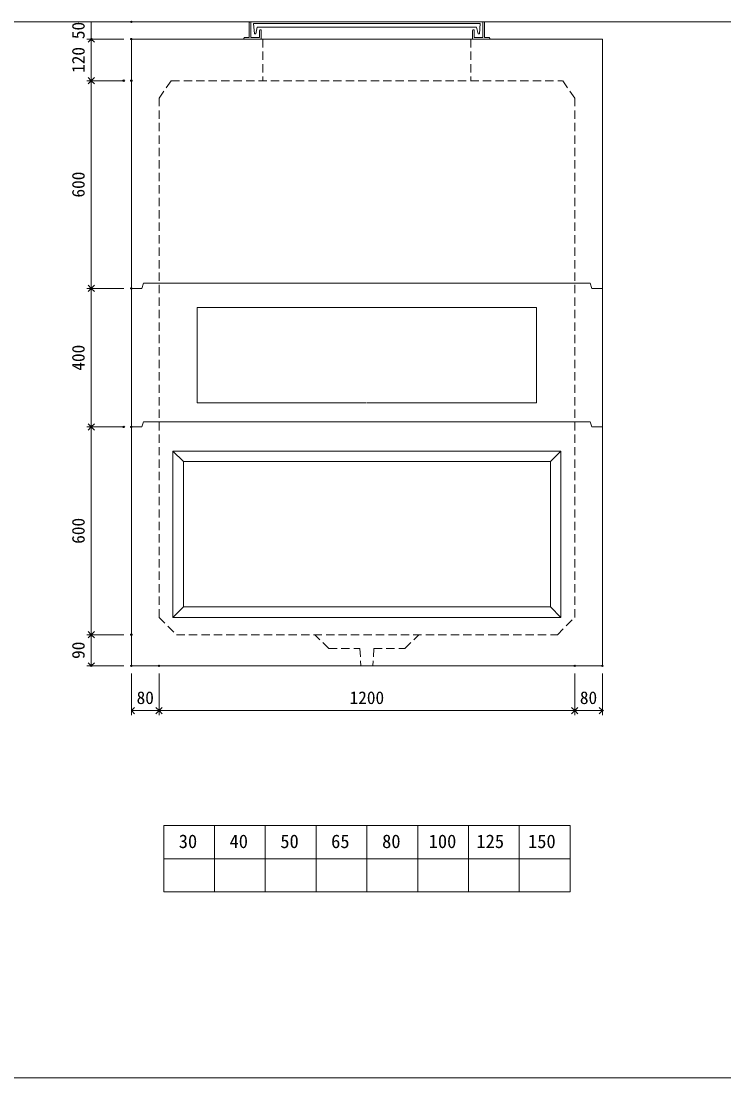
# Model space of a CAD drawing. Units: millimetres, scale not verified. Extents: x -6420 to 6420, y -3038 to 3038.
# Drawn here: x 2362 to 4391, y -2662 to 390 of the extents above; entities that cross this region are included whole.
import ezdxf
from ezdxf.enums import TextEntityAlignment as Align

# ---------------------------------------------------------------- set-up
doc = ezdxf.new("R2010")
doc.units = ezdxf.units.MM
doc.header["$LTSCALE"] = 20
doc.header["$PDMODE"] = 32
doc.header["$PDSIZE"] = 4
doc.linetypes.add('DASHED1', pattern=[1.8, 1.2, -0.6])
doc.linetypes.add('USER2', pattern=[50.8, 31.75, -6.35, 6.35, -6.35])
doc.layers.add('0-1_Defpoints', color=7, linetype='Continuous')
for name, color, linetype, lineweight in [('0-2_waku', 7, 'Continuous', 18), ('0-3_gaikei', 7, 'Continuous', 18), ('0-4_kakure', 7, 'DASHED1', 5), ('0-5_sunpou', 7, 'Continuous', 5), ('0-8_uchigawa', 6, 'Continuous', 18), ('0-A_futa', 3, 'Continuous', 18), ('0-B_GL', 4, 'Continuous', 18), ('0-D_文字１', 7, 'Continuous', 18), ('1-2_uchigawa2', 6, 'USER2', 18)]:
    doc.layers.add(name, color=color, linetype=linetype, lineweight=lineweight)
doc.styles.add('ＭＳ ゴシック', font='')
doc.styles.get('ＭＳ ゴシック').set_extended_font_data('MS Gothic')

# ---------------------------------------------------------------- blocks, each defined once
blk = doc.blocks.new('_Open90')
at = {"layer": '0-5_sunpou'}
blk.add_line((0, 0), (-1, 0), dxfattribs=at)
blk.add_lwpolyline([(-0.5, 0.5), (0, 0), (-0.5, -0.5)], dxfattribs=at)
blk = doc.blocks.new('D60')
at = {"layer": '0-1_Defpoints'}
for p in [(5263.24, 1806.83), (5147.22, 1206.83), (5263.24, 1206.83)]:
    blk.add_point(p, dxfattribs=at)
at = {"layer": '0-5_sunpou'}
for p, q in [((5241.24, 1806.83), (5134.22, 1806.83)), ((5147.22, 1788.83), (5147.22, 1224.83)), ((5241.24, 1206.83), (5134.22, 1206.83))]:
    blk.add_line(p, q, dxfattribs=at)
at = {"layer": '0-5_sunpou', "xscale": 18, "yscale": 18}
for p, rotation in [((5147.22, 1806.83), 90), ((5147.22, 1206.83), 270)]:
    blk.add_blockref('_Open90', p, dxfattribs=dict(at, rotation=rotation))
at = {"layer": '0-5_sunpou', "style": 'ＭＳ ゴシック'}
blk.add_text('600', height=36.66, rotation=90, dxfattribs=at).set_placement((5139.22, 1469.33), align=Align.BOTTOM_LEFT)
blk = doc.blocks.new('D61')
at = {"layer": '0-1_Defpoints'}
for p in [(5263.24, 1206.83), (5147.22, 1116.83), (5263.24, 1116.83)]:
    blk.add_point(p, dxfattribs=at)
at = {"layer": '0-5_sunpou'}
for p, q in [((5241.24, 1206.83), (5134.22, 1206.83)), ((5147.22, 1188.83), (5147.22, 1134.83)), ((5241.24, 1116.83), (5134.22, 1116.83))]:
    blk.add_line(p, q, dxfattribs=at)
at = {"layer": '0-5_sunpou', "xscale": 18, "yscale": 18}
for p, rotation in [((5147.22, 1206.83), 90), ((5147.22, 1116.83), 270)]:
    blk.add_blockref('_Open90', p, dxfattribs=dict(at, rotation=rotation))
at = {"layer": '0-5_sunpou', "style": 'ＭＳ ゴシック'}
blk.add_text('90', height=36.66, rotation=90, dxfattribs=at).set_placement((5139.22, 1136.83), align=Align.BOTTOM_LEFT)
blk = doc.blocks.new('D62')
at = {"layer": '0-1_Defpoints'}
for p in [(5263.24, 1116.83), (5343.24, 1116.83), (5343.24, 987.51)]:
    blk.add_point(p, dxfattribs=at)
at = {"layer": '0-5_sunpou'}
for p, q in [((5263.24, 1094.83), (5263.24, 974.51)), ((5343.24, 1094.83), (5343.24, 974.51)), ((5281.24, 987.51), (5325.24, 987.51))]:
    blk.add_line(p, q, dxfattribs=at)
at = {"layer": '0-5_sunpou', "xscale": 18, "yscale": 18, "rotation": 180}
blk.add_blockref('_Open90', (5263.24, 987.51), dxfattribs=at)
at = {"layer": '0-5_sunpou', "xscale": 18, "yscale": 18}
blk.add_blockref('_Open90', (5343.24, 987.51), dxfattribs=at)
at = {"layer": '0-5_sunpou', "style": 'ＭＳ ゴシック'}
blk.add_text('80', height=36.66, dxfattribs=at).set_placement((5278.24, 995.51), align=Align.BOTTOM_LEFT)
blk = doc.blocks.new('D63')
at = {"layer": '0-1_Defpoints'}
for p in [(5343.24, 1116.83), (6543.24, 1116.83), (6543.24, 987.51)]:
    blk.add_point(p, dxfattribs=at)
at = {"layer": '0-5_sunpou'}
for p, q in [((5343.24, 1094.83), (5343.24, 974.51)), ((6543.24, 1094.83), (6543.24, 974.51)), ((5361.24, 987.51), (6525.24, 987.51))]:
    blk.add_line(p, q, dxfattribs=at)
at = {"layer": '0-5_sunpou', "xscale": 18, "yscale": 18, "rotation": 180}
blk.add_blockref('_Open90', (5343.24, 987.51), dxfattribs=at)
at = {"layer": '0-5_sunpou', "xscale": 18, "yscale": 18}
blk.add_blockref('_Open90', (6543.24, 987.51), dxfattribs=at)
at = {"layer": '0-5_sunpou', "style": 'ＭＳ ゴシック'}
blk.add_text('1200', height=36.66, dxfattribs=at).set_placement((5893.24, 995.51), align=Align.BOTTOM_LEFT)
blk = doc.blocks.new('D64')
at = {"layer": '0-1_Defpoints'}
for p in [(6543.24, 1116.83), (6623.24, 1116.83), (6623.24, 987.51)]:
    blk.add_point(p, dxfattribs=at)
at = {"layer": '0-5_sunpou'}
for p, q in [((6543.24, 1094.83), (6543.24, 974.51)), ((6623.24, 1094.83), (6623.24, 974.51)), ((6561.24, 987.51), (6605.24, 987.51))]:
    blk.add_line(p, q, dxfattribs=at)
at = {"layer": '0-5_sunpou', "xscale": 18, "yscale": 18, "rotation": 180}
blk.add_blockref('_Open90', (6543.24, 987.51), dxfattribs=at)
at = {"layer": '0-5_sunpou', "xscale": 18, "yscale": 18}
blk.add_blockref('_Open90', (6623.24, 987.51), dxfattribs=at)
at = {"layer": '0-5_sunpou', "style": 'ＭＳ ゴシック'}
blk.add_text('80', height=36.66, dxfattribs=at).set_placement((6558.24, 995.51), align=Align.BOTTOM_LEFT)
blk = doc.blocks.new('D65')
at = {"layer": '0-1_Defpoints'}
for p in [(5263.24, 2926.83), (5147.22, 2806.83), (5263.24, 2806.83)]:
    blk.add_point(p, dxfattribs=at)
at = {"layer": '0-5_sunpou'}
for p, q in [((5241.24, 2926.83), (5134.22, 2926.83)), ((5147.22, 2908.83), (5147.22, 2824.83)), ((5241.24, 2806.83), (5134.22, 2806.83))]:
    blk.add_line(p, q, dxfattribs=at)
at = {"layer": '0-5_sunpou', "xscale": 18, "yscale": 18}
for p, rotation in [((5147.22, 2926.83), 90), ((5147.22, 2806.83), 270)]:
    blk.add_blockref('_Open90', p, dxfattribs=dict(at, rotation=rotation))
at = {"layer": '0-5_sunpou', "style": 'ＭＳ ゴシック'}
blk.add_text('120', height=36.66, rotation=90, dxfattribs=at).set_placement((5139.22, 2829.33), align=Align.BOTTOM_LEFT)
blk = doc.blocks.new('D66')
at = {"layer": '0-1_Defpoints'}
for p in [(5241.24, 2806.83), (5147.22, 2206.83), (5263.24, 2206.83)]:
    blk.add_point(p, dxfattribs=at)
at = {"layer": '0-5_sunpou'}
for p, q in [((5219.24, 2806.83), (5134.22, 2806.83)), ((5147.22, 2788.83), (5147.22, 2224.83)), ((5241.24, 2206.83), (5134.22, 2206.83))]:
    blk.add_line(p, q, dxfattribs=at)
at = {"layer": '0-5_sunpou', "xscale": 18, "yscale": 18}
for p, rotation in [((5147.22, 2806.83), 90), ((5147.22, 2206.83), 270)]:
    blk.add_blockref('_Open90', p, dxfattribs=dict(at, rotation=rotation))
at = {"layer": '0-5_sunpou', "style": 'ＭＳ ゴシック'}
blk.add_text('600', height=36.66, rotation=90, dxfattribs=at).set_placement((5139.22, 2469.33), align=Align.BOTTOM_LEFT)
blk = doc.blocks.new('D67')
at = {"layer": '0-1_Defpoints'}
for p in [(5263.24, 2206.83), (5147.22, 1806.83), (5241.24, 1806.83)]:
    blk.add_point(p, dxfattribs=at)
at = {"layer": '0-5_sunpou'}
for p, q in [((5241.24, 2206.83), (5134.22, 2206.83)), ((5147.22, 2188.83), (5147.22, 1824.83)), ((5219.24, 1806.83), (5134.22, 1806.83))]:
    blk.add_line(p, q, dxfattribs=at)
at = {"layer": '0-5_sunpou', "xscale": 18, "yscale": 18}
for p, rotation in [((5147.22, 2206.83), 90), ((5147.22, 1806.83), 270)]:
    blk.add_blockref('_Open90', p, dxfattribs=dict(at, rotation=rotation))
at = {"layer": '0-5_sunpou', "style": 'ＭＳ ゴシック'}
blk.add_text('400', height=36.66, rotation=90, dxfattribs=at).set_placement((5139.22, 1969.33), align=Align.BOTTOM_LEFT)
blk = doc.blocks.new('D77')
at = {"layer": '0-1_Defpoints'}
for p in [(5263.24, 2976.83), (5147.22, 2926.83), (5263.24, 2926.83)]:
    blk.add_point(p, dxfattribs=at)
at = {"layer": '0-5_sunpou'}
for p, q in [((5241.24, 2976.83), (5134.22, 2976.83)), ((5147.22, 2976.83), (5147.22, 2926.83)), ((5241.24, 2926.83), (5134.22, 2926.83))]:
    blk.add_line(p, q, dxfattribs=at)
at = {"layer": '0-5_sunpou', "style": 'ＭＳ ゴシック'}
blk.add_text('50', height=36.66, rotation=90, dxfattribs=at).set_placement((5139.22, 2926.83), align=Align.BOTTOM_LEFT)

msp = doc.modelspace()

# ---------------------------------------------------------------- linework, layer by layer
at = {"layer": '0-2_waku'}
for p, q in [((2773.59, -1933.02), (2773.59, -2125.02)), ((2773.59, -1933.02), (2773.59, -2125.02)), ((2773.59, -1933.02), (2773.59, -2125.02)), ((2773.59, -1933.02), (2773.59, -2125.02)), ((2773.59, -1933.02), (3946.92, -1933.02)), ((2920.26, -1933.02), (2920.26, -2125.02)), ((3066.92, -1933.02), (3066.92, -2125.02)), ((3066.92, -1933.02), (3066.92, -2125.02)), ((3213.59, -1933.02), (3213.59, -2125.02)), ((3360.26, -1933.02), (3360.26, -2125.02)), ((3506.92, -1933.02), (3506.92, -2125.02)), ((3653.59, -1933.02), (3653.59, -2125.02)), ((3800.26, -1933.02), (3800.26, -2125.02)), ((3946.92, -1933.02), (3946.92, -2125.02)), ((2773.59, -2029.02), (3946.92, -2029.02)), ((2773.59, -2125.02), (3946.92, -2125.02)), ((-1739.74, -2662.02), (6420.26, -2662.02))]:
    msp.add_line(p, q, dxfattribs=at)
at = {"layer": '0-3_gaikei'}
for p, q in [((2680.26, 337.98), (2680.26, -1472.02)), ((2680.26, 337.98), (4040.26, 337.98)), ((4040.26, 337.98), (4040.26, -1472.02)), ((2710.26, -382.02), (2680.26, -382.02)), ((2710.26, -382.02), (2715.26, -367.02)), ((2715.26, -367.02), (4005.26, -367.02)), ((4010.26, -382.02), (4005.26, -367.02)), ((4040.26, -382.02), (4010.26, -382.02)), ((2710.26, -782.02), (2680.26, -782.02)), ((2710.26, -782.02), (2715.26, -767.02)), ((2715.26, -767.02), (4005.26, -767.02)), ((4010.26, -782.02), (4005.26, -767.02)), ((4040.26, -782.02), (4010.26, -782.02)), ((4040.26, -1472.02), (2680.26, -1472.02))]:
    msp.add_line(p, q, dxfattribs=at)
at = {"layer": '0-4_kakure'}
for p, q in [((3060.26, 337.98), (3060.26, 217.98)), ((3660.26, 337.98), (3660.26, 217.98)), ((2760.26, 167.98), (2795.26, 217.98)), ((2795.26, 217.98), (3925.26, 217.98)), ((3960.26, 167.98), (3925.26, 217.98)), ((2760.26, 167.98), (2760.26, -1332.02)), ((3960.26, 167.98), (3960.26, -1332.02)), ((2760.26, -1332.02), (2810.26, -1382.02)), ((3910.26, -1382.02), (3960.26, -1332.02)), ((2810.26, -1382.02), (3910.26, -1382.02)), ((3250.26, -1422.02), (3210.26, -1382.02)), ((3250.26, -1422.02), (3340.26, -1422.02)), ((3340.26, -1422.02), (3342.76, -1472.02)), ((3380.26, -1422.02), (3377.76, -1472.02))]:
    msp.add_line(p, q, dxfattribs=at)
msp.add_lwpolyline([(3380.26, -1422.02), (3470.26, -1422.02), (3510.26, -1382.02)], dxfattribs=at)
at = {"layer": '0-8_uchigawa'}
for p, q in [((2800.26, -852.02), (3920.26, -852.02)), ((2800.26, -852.02), (2800.26, -1332.02)), ((2800.26, -852.02), (2830.26, -882.02)), ((3920.26, -852.02), (3890.26, -882.02)), ((3920.26, -1332.02), (3920.26, -852.02)), ((2830.26, -882.02), (3890.26, -882.02)), ((2830.26, -882.02), (2830.26, -1302.02)), ((3890.26, -1302.02), (3890.26, -882.02)), ((2800.26, -1332.02), (2830.26, -1302.02)), ((2830.26, -1302.02), (3890.26, -1302.02)), ((3920.26, -1332.02), (3890.26, -1302.02)), ((2800.26, -1332.02), (3920.26, -1332.02))]:
    msp.add_line(p, q, dxfattribs=at)
at = {"layer": '0-A_futa'}
for p, q in [((3020.26, 385.98), (3020.26, 342.98)), ((3022.26, 387.98), (3025.26, 387.98)), ((3025.26, 387.98), (3025.26, 342.98)), ((3033.07, 383.48), (3687.4, 383.48)), ((3033.07, 383.48), (3035.56, 353.48)), ((3043.59, 372.48), (3039.27, 353.48)), ((3043.59, 372.48), (3676.93, 372.48)), ((3676.93, 372.48), (3681.24, 353.48)), ((3687.4, 383.48), (3685.15, 353.48)), ((3695.26, 387.98), (3698.26, 387.98)), ((3700.26, 385.98), (3700.26, 342.98)), ((3005.26, 340.98), (3005.26, 339.98)), ((3007.26, 342.98), (3020.26, 342.98)), ((3060.26, 337.98), (3007.26, 337.98)), ((3025.26, 342.98), (3050.26, 342.98)), ((3035.56, 353.48), (3039.27, 353.48)), ((3050.26, 362.98), (3050.26, 342.98)), ((3052.26, 364.98), (3053.26, 364.98)), ((3055.26, 362.98), (3055.26, 337.98)), ((3665.26, 362.98), (3665.26, 337.98)), ((3665.26, 337.98), (3713.26, 337.98)), ((3668.26, 364.98), (3667.26, 364.98)), ((3670.26, 362.98), (3670.26, 342.98)), ((3685.15, 353.48), (3681.24, 353.48)), ((3713.26, 342.98), (3700.26, 342.98)), ((3715.26, 340.98), (3715.26, 339.98))]:
    msp.add_line(p, q, dxfattribs=at)
msp.add_lwpolyline([(3695.26, 387.98), (3695.26, 342.98), (3670.26, 342.98)], dxfattribs=at)
for centre, start, end in [((3022.26, 385.98), 90, 180), ((3698.26, 385.98), 0, 90), ((3007.26, 340.98), 90, 180), ((3007.26, 339.98), 180, 270), ((3052.26, 362.98), 90, 180), ((3053.26, 362.98), 0, 90), ((3667.26, 362.98), 90, 180), ((3668.26, 362.98), 0, 90), ((3713.26, 340.98), 0, 90), ((3713.26, 339.98), 270, 0)]:
    msp.add_arc(centre, 2, start, end, dxfattribs=at)
at = {"layer": '0-B_GL'}
msp.add_line((-1739.74, 387.98), (6420.26, 387.98), dxfattribs=at)
at = {"layer": '1-2_uchigawa2'}
for p, q in [((2870.26, -437.02), (3360.26, -437.02)), ((2870.26, -437.02), (2870.26, -712.02)), ((3850.26, -437.02), (3360.26, -437.02)), ((3850.26, -437.02), (3850.26, -712.02)), ((2870.26, -712.02), (3359.01, -712.02)), ((3850.26, -712.02), (3361.5, -712.02))]:
    msp.add_line(p, q, dxfattribs=at)

# ---------------------------------------------------------------- block references
at = {"layer": '0-5_sunpou'}
for name in ['D77', 'D65', 'D66', 'D67', 'D60', 'D61', 'D62', 'D63', 'D64']:
    msp.add_blockref(name, (-2582.98, -2588.85), dxfattribs=at)

# ---------------------------------------------------------------- texts
at = {"layer": '0-D_文字１', "style": 'ＭＳ ゴシック'}
for s, p in [('30', (2816.99, -2010.11)), ('40', (2963.66, -2010.11)), ('50', (3110.32, -2010.11)), ('65', (3256.99, -2010.11)), ('80', (3404.2, -2010.11)), ('100', (3538.7, -2010.11)), ('125', (3676.55, -2010.11)), ('150', (3825.57, -2010.11))]:
    msp.add_text(s, height=39.1, dxfattribs=at).set_placement(p, align=Align.BOTTOM_LEFT)

doc.saveas('drawing.dxf')
